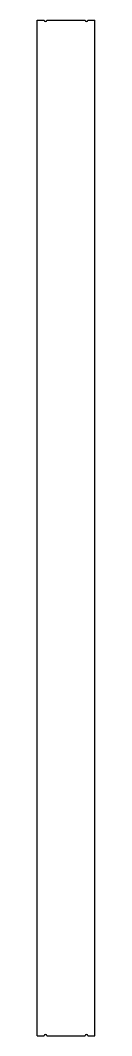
# Model space of a CAD drawing. Header units: millimetres. Extents: x -20 to 150, y -2990 to 0.
import ezdxf

# ---------------------------------------------------------------- set-up
doc = ezdxf.new("R2010")
doc.units = ezdxf.units.MM

msp = doc.modelspace()

# ---------------------------------------------------------------- linework, layer by layer
at = {"color": 7, "linetype": 'Continuous', "lineweight": 25}
for p, q in [((-20, 0), (1, 0)), ((-20, -2990), (-20, 0)), ((9, 0), (121, 0)), ((129, 0), (150, 0)), ((150, -2990), (150, 0)), ((-20, -2990), (1, -2990)), ((9, -2990), (121, -2990)), ((129, -2990), (150, -2990))]:
    msp.add_line(p, q, dxfattribs=at)
for centre, start, end in [((5, 0), 180, 0), ((125, 0), 180, 0), ((5, -2990), 0, 180), ((125, -2990), 0, 180)]:
    msp.add_arc(centre, 4, start, end, dxfattribs=at)

doc.saveas('drawing.dxf')
